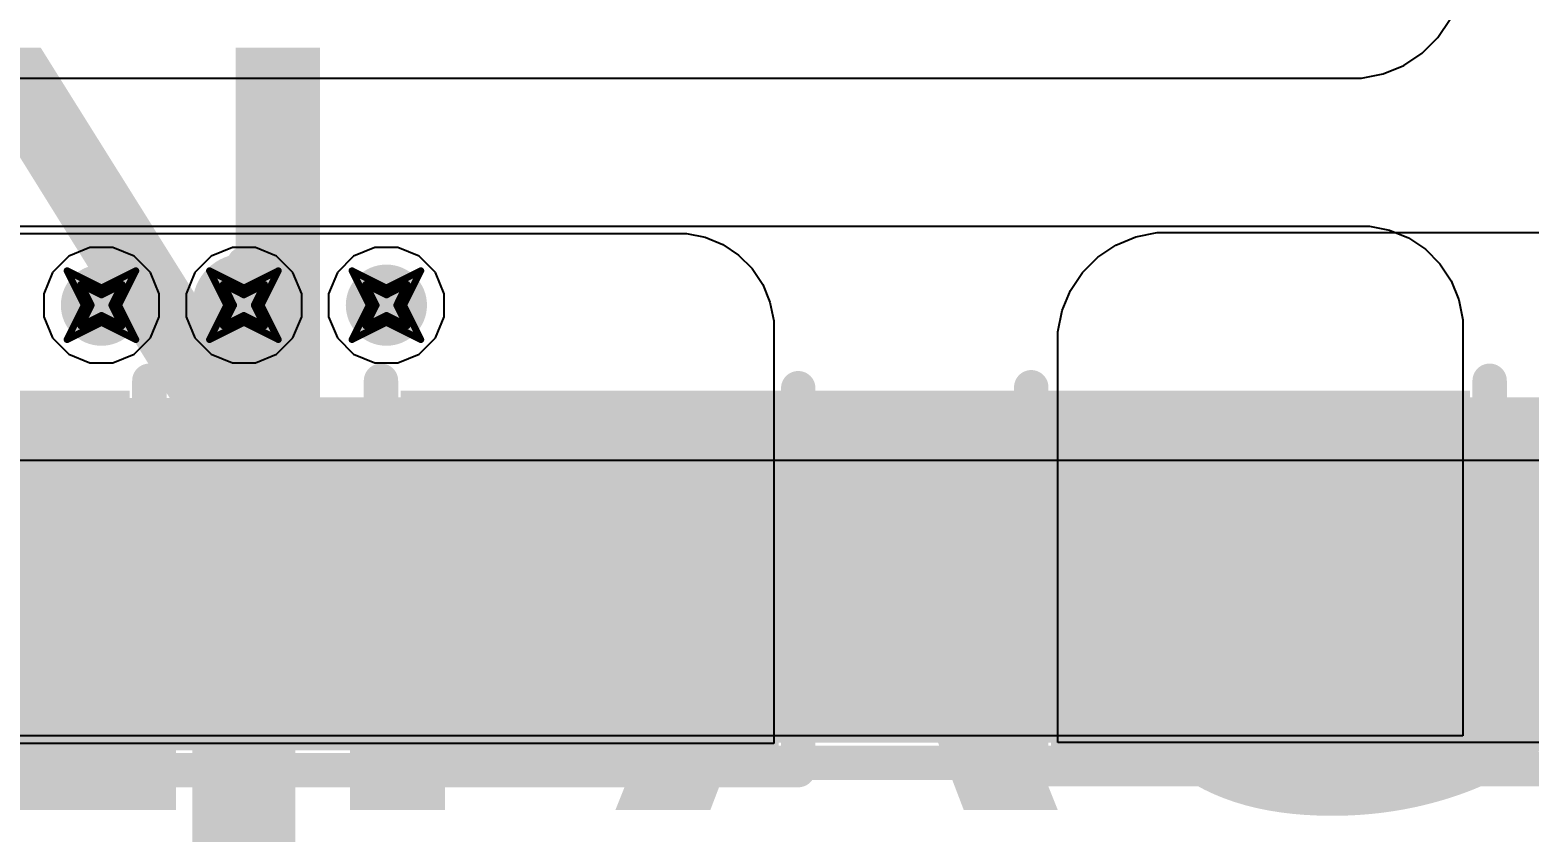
# Model space of a CAD drawing. Header units: inches. Extents: x -2 to 5376, y -4 to 5426.
# Drawn here: x 21.5 to 32.58, y 42.79 to 48.72 of the extents above; entities that cross this region are included whole.
import ezdxf

# ---------------------------------------------------------------- set-up
doc = ezdxf.new("R2010")
doc.units = ezdxf.units.IN
for name, color, linetype in [('Bottom Layer', 5, 'Continuous'), ('Bottom Overlay', 54, 'Continuous'), ('Bottom Paste', 16, 'Continuous'), ('Bottom Solder', 6, 'Continuous'), ('Drill Drawing', 1, 'Continuous'), ('Layer 1', 16, 'Continuous'), ('Layer 2', 76, 'Continuous'), ('Top Layer', 1, 'Continuous'), ('Top Overlay', 2, 'Continuous'), ('Top Paste', 8, 'Continuous'), ('Top Solder', 216, 'Continuous'), ('Via Holes', 16, 'Continuous')]:
    doc.layers.add(name, color=color, linetype=linetype)
doc.styles.add('Arial Black', font='', dxfattribs={"height": 0.2})
doc.styles.get('Arial Black').set_extended_font_data('Arial Black')

# ---------------------------------------------------------------- blocks, each defined once
blk = doc.blocks.new('R___2030_59')
at = {"layer": 'Top Layer'}
for points in [[(-4.25, -3.9), (-4.25, 3.9), (-1.75, 3.9), (-1.75, -3.9)], [(1.75, -3.9), (1.75, 3.9), (4.25, 3.9), (4.25, -3.9)]]:
    blk.add_hatch(color=1, dxfattribs=at).paths.add_polyline_path(points)
at = {"layer": 'Top Paste'}
for points in [[(-4.25, -3.9), (-4.25, 3.9), (-1.75, 3.9), (-1.75, -3.9)], [(1.75, -3.9), (1.75, 3.9), (4.25, 3.9), (4.25, -3.9)]]:
    blk.add_hatch(color=8, dxfattribs=at).paths.add_polyline_path(points)
at = {"layer": 'Top Solder'}
for points in [[(-4.301, -3.951), (-4.301, 3.951), (-1.699, 3.951), (-1.699, -3.951)], [(1.699, -3.951), (1.699, 3.951), (4.301, 3.951), (4.301, -3.951)]]:
    blk.add_hatch(color=216, dxfattribs=at).paths.add_polyline_path(points)
at = {"layer": 'Top Overlay'}
for points in [[(-4.448, 4.097, 0.254, 0.254, 0), (-4.448, -4.097, 0.254, 0.254, 0)], [(-4.448, 4.097, 0.254, 0.254, 0), (-1.626, 4.097, 0.254, 0.254, 0)], [(4.448, 4.097, 0.254, 0.254, 0), (1.626, 4.097, 0.254, 0.254, 0)], [(4.448, 4.097, 0.254, 0.254, 0), (4.448, -4.097, 0.254, 0.254, 0)], [(-4.448, -4.097, 0.254, 0.254, 0), (-1.626, -4.097, 0.254, 0.254, 0)], [(4.448, -4.097, 0.254, 0.254, 0), (1.626, -4.097, 0.254, 0.254, 0)]]:
    blk.add_lwpolyline(points, format="xyseb", dxfattribs=at)
for points in [[(-4.511, 4.097, 0.127, 0.127, 1), (-4.384, 4.097, 0.127, 0.127, 1)], [(-4.511, 4.097, 0.127, 0.127, 1), (-4.384, 4.097, 0.127, 0.127, 1)], [(-1.689, 4.097, 0.127, 0.127, 1), (-1.562, 4.097, 0.127, 0.127, 1)], [(1.562, 4.097, 0.127, 0.127, 1), (1.689, 4.097, 0.127, 0.127, 1)], [(4.384, 4.097, 0.127, 0.127, 1), (4.511, 4.097, 0.127, 0.127, 1)], [(4.384, 4.097, 0.127, 0.127, 1), (4.511, 4.097, 0.127, 0.127, 1)], [(-4.511, -4.097, 0.127, 0.127, 1), (-4.384, -4.097, 0.127, 0.127, 1)], [(-4.511, -4.097, 0.127, 0.127, 1), (-4.384, -4.097, 0.127, 0.127, 1)], [(-1.689, -4.097, 0.127, 0.127, 1), (-1.562, -4.097, 0.127, 0.127, 1)], [(1.562, -4.097, 0.127, 0.127, 1), (1.689, -4.097, 0.127, 0.127, 1)], [(4.384, -4.097, 0.127, 0.127, 1), (4.511, -4.097, 0.127, 0.127, 1)], [(4.384, -4.097, 0.127, 0.127, 1), (4.511, -4.097, 0.127, 0.127, 1)]]:
    blk.add_lwpolyline(points, format="xyseb", close=True, dxfattribs=at)
blk = doc.blocks.new('R___2030_B_73')
at = {"layer": 'Bottom Layer'}
for points in [[(-1.75, 3.9), (-1.75, -3.9), (-4.25, -3.9), (-4.25, 3.9)], [(4.25, 3.9), (4.25, -3.9), (1.75, -3.9), (1.75, 3.9)]]:
    blk.add_hatch(color=5, dxfattribs=at).paths.add_polyline_path(points)
at = {"layer": 'Bottom Paste'}
for points in [[(-1.75, 3.9), (-1.75, -3.9), (-4.25, -3.9), (-4.25, 3.9)], [(4.25, 3.9), (4.25, -3.9), (1.75, -3.9), (1.75, 3.9)]]:
    blk.add_hatch(color=16, dxfattribs=at).paths.add_polyline_path(points)
at = {"layer": 'Bottom Solder'}
for points in [[(-1.699, 3.951), (-1.699, -3.951), (-4.301, -3.951), (-4.301, 3.951)], [(4.301, 3.951), (4.301, -3.951), (1.699, -3.951), (1.699, 3.951)]]:
    blk.add_hatch(color=6, dxfattribs=at).paths.add_polyline_path(points)
at = {"layer": 'Bottom Overlay'}
for points in [[(-4.448, 4.097, 0.254, 0.254, 0), (-1.626, 4.097, 0.254, 0.254, 0)], [(-4.448, 4.097, 0.254, 0.254, 0), (-4.448, -4.097, 0.254, 0.254, 0)], [(1.626, 4.097, 0.254, 0.254, 0), (4.448, 4.097, 0.254, 0.254, 0)], [(4.448, 4.097, 0.254, 0.254, 0), (4.448, -4.097, 0.254, 0.254, 0)], [(-1.626, -4.097, 0.254, 0.254, 0), (-4.448, -4.097, 0.254, 0.254, 0)], [(1.626, -4.097, 0.254, 0.254, 0), (4.448, -4.097, 0.254, 0.254, 0)]]:
    blk.add_lwpolyline(points, format="xyseb", dxfattribs=at)
for points in [[(-4.511, 4.097, 0.127, 0.127, 1), (-4.384, 4.097, 0.127, 0.127, 1)], [(-4.511, 4.097, 0.127, 0.127, 1), (-4.384, 4.097, 0.127, 0.127, 1)], [(-1.689, 4.097, 0.127, 0.127, 1), (-1.562, 4.097, 0.127, 0.127, 1)], [(1.562, 4.097, 0.127, 0.127, 1), (1.689, 4.097, 0.127, 0.127, 1)], [(4.384, 4.097, 0.127, 0.127, 1), (4.511, 4.097, 0.127, 0.127, 1)], [(4.384, 4.097, 0.127, 0.127, 1), (4.511, 4.097, 0.127, 0.127, 1)], [(-4.511, -4.097, 0.127, 0.127, 1), (-4.384, -4.097, 0.127, 0.127, 1)], [(-4.511, -4.097, 0.127, 0.127, 1), (-4.384, -4.097, 0.127, 0.127, 1)], [(-1.689, -4.097, 0.127, 0.127, 1), (-1.562, -4.097, 0.127, 0.127, 1)], [(1.562, -4.097, 0.127, 0.127, 1), (1.689, -4.097, 0.127, 0.127, 1)], [(4.384, -4.097, 0.127, 0.127, 1), (4.511, -4.097, 0.127, 0.127, 1)], [(4.384, -4.097, 0.127, 0.127, 1), (4.511, -4.097, 0.127, 0.127, 1)]]:
    blk.add_lwpolyline(points, format="xyseb", close=True, dxfattribs=at)
blk = doc.blocks.new('R___2030_75')
at = {"layer": 'Top Layer'}
for points in [[(-4.25, -3.9), (-4.25, 3.9), (-1.75, 3.9), (-1.75, -3.9)], [(1.75, -3.9), (1.75, 3.9), (4.25, 3.9), (4.25, -3.9)]]:
    blk.add_hatch(color=1, dxfattribs=at).paths.add_polyline_path(points)
at = {"layer": 'Top Paste'}
for points in [[(-4.25, -3.9), (-4.25, 3.9), (-1.75, 3.9), (-1.75, -3.9)], [(1.75, -3.9), (1.75, 3.9), (4.25, 3.9), (4.25, -3.9)]]:
    blk.add_hatch(color=8, dxfattribs=at).paths.add_polyline_path(points)
at = {"layer": 'Top Solder'}
for points in [[(-4.301, -3.951), (-4.301, 3.951), (-1.699, 3.951), (-1.699, -3.951)], [(1.699, -3.951), (1.699, 3.951), (4.301, 3.951), (4.301, -3.951)]]:
    blk.add_hatch(color=216, dxfattribs=at).paths.add_polyline_path(points)
at = {"layer": 'Top Overlay'}
for points in [[(-4.448, 4.097, 0.254, 0.254, 0), (-4.448, -4.097, 0.254, 0.254, 0)], [(-4.448, 4.097, 0.254, 0.254, 0), (-1.626, 4.097, 0.254, 0.254, 0)], [(4.448, 4.097, 0.254, 0.254, 0), (1.626, 4.097, 0.254, 0.254, 0)], [(4.448, 4.097, 0.254, 0.254, 0), (4.448, -4.097, 0.254, 0.254, 0)], [(-4.448, -4.097, 0.254, 0.254, 0), (-1.626, -4.097, 0.254, 0.254, 0)], [(1.626, -4.097, 0.254, 0.254, 0), (4.448, -4.097, 0.254, 0.254, 0)]]:
    blk.add_lwpolyline(points, format="xyseb", dxfattribs=at)
for points in [[(-4.511, 4.097, 0.127, 0.127, 1), (-4.384, 4.097, 0.127, 0.127, 1)], [(-4.511, 4.097, 0.127, 0.127, 1), (-4.384, 4.097, 0.127, 0.127, 1)], [(-1.689, 4.097, 0.127, 0.127, 1), (-1.562, 4.097, 0.127, 0.127, 1)], [(1.562, 4.097, 0.127, 0.127, 1), (1.689, 4.097, 0.127, 0.127, 1)], [(4.384, 4.097, 0.127, 0.127, 1), (4.511, 4.097, 0.127, 0.127, 1)], [(4.384, 4.097, 0.127, 0.127, 1), (4.511, 4.097, 0.127, 0.127, 1)], [(-4.511, -4.097, 0.127, 0.127, 1), (-4.384, -4.097, 0.127, 0.127, 1)], [(-4.511, -4.097, 0.127, 0.127, 1), (-4.384, -4.097, 0.127, 0.127, 1)], [(-1.689, -4.097, 0.127, 0.127, 1), (-1.562, -4.097, 0.127, 0.127, 1)], [(1.562, -4.097, 0.127, 0.127, 1), (1.689, -4.097, 0.127, 0.127, 1)], [(4.384, -4.097, 0.127, 0.127, 1), (4.511, -4.097, 0.127, 0.127, 1)], [(4.384, -4.097, 0.127, 0.127, 1), (4.511, -4.097, 0.127, 0.127, 1)]]:
    blk.add_lwpolyline(points, format="xyseb", close=True, dxfattribs=at)
blk = doc.blocks.new('R___2030_B_78')
at = {"layer": 'Bottom Layer'}
for points in [[(-1.75, 3.9), (-1.75, -3.9), (-4.25, -3.9), (-4.25, 3.9)], [(4.25, 3.9), (4.25, -3.9), (1.75, -3.9), (1.75, 3.9)]]:
    blk.add_hatch(color=5, dxfattribs=at).paths.add_polyline_path(points)
at = {"layer": 'Bottom Paste'}
for points in [[(-1.75, 3.9), (-1.75, -3.9), (-4.25, -3.9), (-4.25, 3.9)], [(4.25, 3.9), (4.25, -3.9), (1.75, -3.9), (1.75, 3.9)]]:
    blk.add_hatch(color=16, dxfattribs=at).paths.add_polyline_path(points)
at = {"layer": 'Bottom Solder'}
for points in [[(-1.699, 3.951), (-1.699, -3.951), (-4.301, -3.951), (-4.301, 3.951)], [(4.301, 3.951), (4.301, -3.951), (1.699, -3.951), (1.699, 3.951)]]:
    blk.add_hatch(color=6, dxfattribs=at).paths.add_polyline_path(points)
at = {"layer": 'Bottom Overlay'}
for points in [[(-4.448, 4.097, 0.254, 0.254, 0), (-1.626, 4.097, 0.254, 0.254, 0)], [(-4.448, 4.097, 0.254, 0.254, 0), (-4.448, -4.097, 0.254, 0.254, 0)], [(4.448, 4.097, 0.254, 0.254, 0), (1.626, 4.097, 0.254, 0.254, 0)], [(4.448, 4.097, 0.254, 0.254, 0), (4.448, -4.097, 0.254, 0.254, 0)], [(-4.448, -4.097, 0.254, 0.254, 0), (-1.626, -4.097, 0.254, 0.254, 0)], [(1.626, -4.097, 0.254, 0.254, 0), (4.448, -4.097, 0.254, 0.254, 0)]]:
    blk.add_lwpolyline(points, format="xyseb", dxfattribs=at)
for points in [[(-4.511, 4.097, 0.127, 0.127, 1), (-4.384, 4.097, 0.127, 0.127, 1)], [(-4.511, 4.097, 0.127, 0.127, 1), (-4.384, 4.097, 0.127, 0.127, 1)], [(-1.689, 4.097, 0.127, 0.127, 1), (-1.562, 4.097, 0.127, 0.127, 1)], [(1.562, 4.097, 0.127, 0.127, 1), (1.689, 4.097, 0.127, 0.127, 1)], [(4.384, 4.097, 0.127, 0.127, 1), (4.511, 4.097, 0.127, 0.127, 1)], [(4.384, 4.097, 0.127, 0.127, 1), (4.511, 4.097, 0.127, 0.127, 1)], [(-4.511, -4.097, 0.127, 0.127, 1), (-4.384, -4.097, 0.127, 0.127, 1)], [(-4.511, -4.097, 0.127, 0.127, 1), (-4.384, -4.097, 0.127, 0.127, 1)], [(-1.689, -4.097, 0.127, 0.127, 1), (-1.562, -4.097, 0.127, 0.127, 1)], [(1.562, -4.097, 0.127, 0.127, 1), (1.689, -4.097, 0.127, 0.127, 1)], [(4.384, -4.097, 0.127, 0.127, 1), (4.511, -4.097, 0.127, 0.127, 1)], [(4.384, -4.097, 0.127, 0.127, 1), (4.511, -4.097, 0.127, 0.127, 1)]]:
    blk.add_lwpolyline(points, format="xyseb", close=True, dxfattribs=at)

msp = doc.modelspace()

# ---------------------------------------------------------------- hatches: boundary and pattern name
at = {"layer": 'Bottom Layer'}
h = msp.add_hatch(color=5, dxfattribs=at)
edge = h.paths.add_edge_path()
edge.add_arc((22.031, 46.685), 0.3, 0, 360)
h = msp.add_hatch(color=5, dxfattribs=at)
edge = h.paths.add_edge_path()
edge.add_arc((23.084, 46.685), 0.3, 0, 360)
h = msp.add_hatch(color=5, dxfattribs=at)
edge = h.paths.add_edge_path()
edge.add_arc((24.137, 46.685), 0.3, 0, 360)
at = {"layer": 'Layer 1'}
h = msp.add_hatch(color=16, dxfattribs=at)
edge = h.paths.add_edge_path()
edge.add_arc((22.031, 46.685), 0.3, 0, 360)
h = msp.add_hatch(color=16, dxfattribs=at)
edge = h.paths.add_edge_path()
edge.add_arc((23.084, 46.685), 0.3, 0, 360)
h = msp.add_hatch(color=16, dxfattribs=at)
edge = h.paths.add_edge_path()
edge.add_arc((24.137, 46.685), 0.3, 0, 360)
at = {"layer": 'Layer 2'}
h = msp.add_hatch(color=76, dxfattribs=at)
edge = h.paths.add_edge_path()
edge.add_arc((22.031, 46.685), 0.3, 0, 360)
h = msp.add_hatch(color=76, dxfattribs=at)
edge = h.paths.add_edge_path()
edge.add_arc((23.084, 46.685), 0.3, 0, 360)
h = msp.add_hatch(color=76, dxfattribs=at)
edge = h.paths.add_edge_path()
edge.add_arc((24.137, 46.685), 0.3, 0, 360)
at = {"layer": 'Top Layer'}
h = msp.add_hatch(color=1, dxfattribs=at)
edge = h.paths.add_edge_path()
edge.add_arc((22.031, 46.685), 0.3, 0, 360)
h = msp.add_hatch(color=1, dxfattribs=at)
edge = h.paths.add_edge_path()
edge.add_arc((23.084, 46.685), 0.3, 0, 360)
h = msp.add_hatch(color=1, dxfattribs=at)
edge = h.paths.add_edge_path()
edge.add_arc((24.137, 46.685), 0.3, 0, 360)
at = {"layer": 'Via Holes'}
h = msp.add_hatch(color=7, dxfattribs=at)
edge = h.paths.add_edge_path()
edge.add_arc((22.031, 46.685), 0.15, 0, 360)
h = msp.add_hatch(color=7, dxfattribs=at)
edge = h.paths.add_edge_path()
edge.add_arc((23.084, 46.685), 0.15, 0, 360)
h = msp.add_hatch(color=7, dxfattribs=at)
edge = h.paths.add_edge_path()
edge.add_arc((24.137, 46.685), 0.15, 0, 360)

# ---------------------------------------------------------------- linework, layer by layer
at = {"layer": 'Bottom Layer'}
for p, q in [((31.908, 48.663), (31.999, 48.799)), ((31.793, 48.547), (31.908, 48.663)), ((31.656, 48.456), (31.793, 48.547)), ((31.505, 48.394), (31.656, 48.456)), ((14.453, 48.362), (31.263, 48.362)), ((31.263, 48.362), (31.345, 48.362)), ((31.345, 48.362), (31.505, 48.394)), ((14.453, 47.269), (31.326, 47.269)), ((31.326, 47.269), (31.402, 47.269)), ((31.402, 47.269), (31.55, 47.24)), ((31.55, 47.24), (31.69, 47.182)), ((31.69, 47.182), (31.816, 47.098)), ((31.816, 47.098), (31.923, 46.991)), ((31.923, 46.991), (32.007, 46.865)), ((32.007, 46.865), (32.064, 46.725)), ((32.064, 46.725), (32.094, 46.577)), ((32.094, 46.577), (32.094, 46.501)), ((32.094, 46.501), (32.094, 46.501)), ((32.094, 46.501), (32.094, 43.502)), ((22.413, 43.502), (13.64, 43.502)), ((32.094, 43.502), (22.413, 43.502))]:
    msp.add_line(p, q, dxfattribs=at)
for points in [[(23.084, 46.685, 0.254, 0.254, 0), (23.084, 46.99, 0.254, 0.254, 0)], [(23.084, 44.752, 0.254, 0.254, 0), (23.084, 46.685, 0.254, 0.254, 0)], [(18.288, 44.752, 0.254, 0.254, 0), (23.084, 44.752, 0.254, 0.254, 0)], [(23.084, 44.752, 0.254, 0.254, 0), (28.194, 44.752, 0.254, 0.254, 0)], [(28.194, 44.752, 0.254, 0.254, 0), (28.194, 44.752, 0.254, 0.254, 0)], [(28.194, 44.752, 0.254, 0.254, -0.414214), (29.117, 43.829, 0.254, 0.254, 0)]]:
    msp.add_lwpolyline(points, format="xyseb", dxfattribs=at)
for points in [[(23.021, 46.99, 0.127, 0.127, 1), (23.148, 46.99, 0.127, 0.127, 1)], [(23.021, 46.685, 0.127, 0.127, 1), (23.148, 46.685, 0.127, 0.127, 1)], [(23.021, 46.685, 0.127, 0.127, 1), (23.148, 46.685, 0.127, 0.127, 1)], [(23.021, 44.752, 0.127, 0.127, 1), (23.148, 44.752, 0.127, 0.127, 1)], [(23.021, 44.752, 0.127, 0.127, 1), (23.148, 44.752, 0.127, 0.127, 1)], [(23.021, 44.752, 0.127, 0.127, 1), (23.148, 44.752, 0.127, 0.127, 1)], [(28.131, 44.752, 0.127, 0.127, 1), (28.258, 44.752, 0.127, 0.127, 1)], [(28.131, 44.752, 0.127, 0.127, 1), (28.258, 44.752, 0.127, 0.127, 1)], [(28.131, 44.752, 0.127, 0.127, 1), (28.258, 44.752, 0.127, 0.127, 1)], [(28.131, 44.752, 0.127, 0.127, 1), (28.258, 44.752, 0.127, 0.127, 1)], [(29.054, 43.829, 0.127, 0.127, 1), (29.181, 43.829, 0.127, 0.127, 1)]]:
    msp.add_lwpolyline(points, format="xyseb", close=True, dxfattribs=at)
at = {"layer": 'Drill Drawing'}
for points in [[(21.777, 46.939, 0.0508, 0.0508, 0), (22.031, 46.812, 0.0508, 0.0508, 0)], [(21.777, 46.939, 0.0508, 0.0508, 0), (21.904, 46.685, 0.0508, 0.0508, 0)], [(22.031, 46.812, 0.0508, 0.0508, 0), (22.285, 46.939, 0.0508, 0.0508, 0)], [(22.158, 46.685, 0.0508, 0.0508, 0), (22.285, 46.939, 0.0508, 0.0508, 0)], [(22.83, 46.939, 0.0508, 0.0508, 0), (23.084, 46.812, 0.0508, 0.0508, 0)], [(22.83, 46.939, 0.0508, 0.0508, 0), (22.957, 46.685, 0.0508, 0.0508, 0)], [(23.084, 46.812, 0.0508, 0.0508, 0), (23.338, 46.939, 0.0508, 0.0508, 0)], [(23.211, 46.685, 0.0508, 0.0508, 0), (23.338, 46.939, 0.0508, 0.0508, 0)], [(23.883, 46.939, 0.0508, 0.0508, 0), (24.137, 46.812, 0.0508, 0.0508, 0)], [(23.883, 46.939, 0.0508, 0.0508, 0), (24.01, 46.685, 0.0508, 0.0508, 0)], [(24.137, 46.812, 0.0508, 0.0508, 0), (24.391, 46.939, 0.0508, 0.0508, 0)], [(24.264, 46.685, 0.0508, 0.0508, 0), (24.391, 46.939, 0.0508, 0.0508, 0)], [(21.879, 46.838, 0.0508, 0.0508, 0), (22.031, 46.761, 0.0508, 0.0508, 0)], [(21.879, 46.838, 0.0508, 0.0508, 0), (21.955, 46.685, 0.0508, 0.0508, 0)], [(22.031, 46.761, 0.0508, 0.0508, 0), (22.184, 46.838, 0.0508, 0.0508, 0)], [(22.107, 46.685, 0.0508, 0.0508, 0), (22.184, 46.838, 0.0508, 0.0508, 0)], [(22.932, 46.838, 0.0508, 0.0508, 0), (23.084, 46.761, 0.0508, 0.0508, 0)], [(22.932, 46.838, 0.0508, 0.0508, 0), (23.008, 46.685, 0.0508, 0.0508, 0)], [(23.084, 46.761, 0.0508, 0.0508, 0), (23.237, 46.838, 0.0508, 0.0508, 0)], [(23.16, 46.685, 0.0508, 0.0508, 0), (23.237, 46.838, 0.0508, 0.0508, 0)], [(23.985, 46.838, 0.0508, 0.0508, 0), (24.137, 46.761, 0.0508, 0.0508, 0)], [(23.985, 46.838, 0.0508, 0.0508, 0), (24.061, 46.685, 0.0508, 0.0508, 0)], [(24.137, 46.761, 0.0508, 0.0508, 0), (24.289, 46.838, 0.0508, 0.0508, 0)], [(24.213, 46.685, 0.0508, 0.0508, 0), (24.289, 46.838, 0.0508, 0.0508, 0)], [(21.777, 46.431, 0.0508, 0.0508, 0), (21.904, 46.685, 0.0508, 0.0508, 0)], [(21.879, 46.533, 0.0508, 0.0508, 0), (21.955, 46.685, 0.0508, 0.0508, 0)], [(22.107, 46.685, 0.0508, 0.0508, 0), (22.184, 46.533, 0.0508, 0.0508, 0)], [(22.158, 46.685, 0.0508, 0.0508, 0), (22.285, 46.431, 0.0508, 0.0508, 0)], [(22.83, 46.431, 0.0508, 0.0508, 0), (22.957, 46.685, 0.0508, 0.0508, 0)], [(22.932, 46.533, 0.0508, 0.0508, 0), (23.008, 46.685, 0.0508, 0.0508, 0)], [(23.16, 46.685, 0.0508, 0.0508, 0), (23.237, 46.533, 0.0508, 0.0508, 0)], [(23.211, 46.685, 0.0508, 0.0508, 0), (23.338, 46.431, 0.0508, 0.0508, 0)], [(23.883, 46.431, 0.0508, 0.0508, 0), (24.01, 46.685, 0.0508, 0.0508, 0)], [(23.985, 46.533, 0.0508, 0.0508, 0), (24.061, 46.685, 0.0508, 0.0508, 0)], [(24.213, 46.685, 0.0508, 0.0508, 0), (24.289, 46.533, 0.0508, 0.0508, 0)], [(24.264, 46.685, 0.0508, 0.0508, 0), (24.391, 46.431, 0.0508, 0.0508, 0)], [(21.777, 46.431, 0.0508, 0.0508, 0), (22.031, 46.558, 0.0508, 0.0508, 0)], [(21.879, 46.533, 0.0508, 0.0508, 0), (22.031, 46.609, 0.0508, 0.0508, 0)], [(22.031, 46.609, 0.0508, 0.0508, 0), (22.184, 46.533, 0.0508, 0.0508, 0)], [(22.031, 46.558, 0.0508, 0.0508, 0), (22.285, 46.431, 0.0508, 0.0508, 0)], [(22.83, 46.431, 0.0508, 0.0508, 0), (23.084, 46.558, 0.0508, 0.0508, 0)], [(22.932, 46.533, 0.0508, 0.0508, 0), (23.084, 46.609, 0.0508, 0.0508, 0)], [(23.084, 46.609, 0.0508, 0.0508, 0), (23.237, 46.533, 0.0508, 0.0508, 0)], [(23.084, 46.558, 0.0508, 0.0508, 0), (23.338, 46.431, 0.0508, 0.0508, 0)], [(23.883, 46.431, 0.0508, 0.0508, 0), (24.137, 46.558, 0.0508, 0.0508, 0)], [(23.985, 46.533, 0.0508, 0.0508, 0), (24.137, 46.609, 0.0508, 0.0508, 0)], [(24.137, 46.609, 0.0508, 0.0508, 0), (24.289, 46.533, 0.0508, 0.0508, 0)], [(24.137, 46.558, 0.0508, 0.0508, 0), (24.391, 46.431, 0.0508, 0.0508, 0)]]:
    msp.add_lwpolyline(points, format="xyseb", dxfattribs=at)
for points in [[(21.764, 46.939, 0.0254, 0.0254, 1), (21.79, 46.939, 0.0254, 0.0254, 1)], [(21.764, 46.939, 0.0254, 0.0254, 1), (21.79, 46.939, 0.0254, 0.0254, 1)], [(22.272, 46.939, 0.0254, 0.0254, 1), (22.298, 46.939, 0.0254, 0.0254, 1)], [(22.272, 46.939, 0.0254, 0.0254, 1), (22.298, 46.939, 0.0254, 0.0254, 1)], [(22.817, 46.939, 0.0254, 0.0254, 1), (22.843, 46.939, 0.0254, 0.0254, 1)], [(22.817, 46.939, 0.0254, 0.0254, 1), (22.843, 46.939, 0.0254, 0.0254, 1)], [(23.325, 46.939, 0.0254, 0.0254, 1), (23.351, 46.939, 0.0254, 0.0254, 1)], [(23.325, 46.939, 0.0254, 0.0254, 1), (23.351, 46.939, 0.0254, 0.0254, 1)], [(23.87, 46.939, 0.0254, 0.0254, 1), (23.896, 46.939, 0.0254, 0.0254, 1)], [(23.87, 46.939, 0.0254, 0.0254, 1), (23.896, 46.939, 0.0254, 0.0254, 1)], [(24.378, 46.939, 0.0254, 0.0254, 1), (24.404, 46.939, 0.0254, 0.0254, 1)], [(24.378, 46.939, 0.0254, 0.0254, 1), (24.404, 46.939, 0.0254, 0.0254, 1)], [(21.866, 46.838, 0.0254, 0.0254, 1), (21.891, 46.838, 0.0254, 0.0254, 1)], [(21.866, 46.838, 0.0254, 0.0254, 1), (21.891, 46.838, 0.0254, 0.0254, 1)], [(22.018, 46.812, 0.0254, 0.0254, 1), (22.044, 46.812, 0.0254, 0.0254, 1)], [(22.018, 46.812, 0.0254, 0.0254, 1), (22.044, 46.812, 0.0254, 0.0254, 1)], [(22.018, 46.761, 0.0254, 0.0254, 1), (22.044, 46.761, 0.0254, 0.0254, 1)], [(22.018, 46.761, 0.0254, 0.0254, 1), (22.044, 46.761, 0.0254, 0.0254, 1)], [(22.171, 46.838, 0.0254, 0.0254, 1), (22.196, 46.838, 0.0254, 0.0254, 1)], [(22.171, 46.838, 0.0254, 0.0254, 1), (22.196, 46.838, 0.0254, 0.0254, 1)], [(22.919, 46.838, 0.0254, 0.0254, 1), (22.944, 46.838, 0.0254, 0.0254, 1)], [(22.919, 46.838, 0.0254, 0.0254, 1), (22.944, 46.838, 0.0254, 0.0254, 1)], [(23.071, 46.812, 0.0254, 0.0254, 1), (23.097, 46.812, 0.0254, 0.0254, 1)], [(23.071, 46.812, 0.0254, 0.0254, 1), (23.097, 46.812, 0.0254, 0.0254, 1)], [(23.071, 46.761, 0.0254, 0.0254, 1), (23.097, 46.761, 0.0254, 0.0254, 1)], [(23.071, 46.761, 0.0254, 0.0254, 1), (23.097, 46.761, 0.0254, 0.0254, 1)], [(23.224, 46.838, 0.0254, 0.0254, 1), (23.249, 46.838, 0.0254, 0.0254, 1)], [(23.224, 46.838, 0.0254, 0.0254, 1), (23.249, 46.838, 0.0254, 0.0254, 1)], [(23.972, 46.838, 0.0254, 0.0254, 1), (23.997, 46.838, 0.0254, 0.0254, 1)], [(23.972, 46.838, 0.0254, 0.0254, 1), (23.997, 46.838, 0.0254, 0.0254, 1)], [(24.124, 46.812, 0.0254, 0.0254, 1), (24.15, 46.812, 0.0254, 0.0254, 1)], [(24.124, 46.812, 0.0254, 0.0254, 1), (24.15, 46.812, 0.0254, 0.0254, 1)], [(24.124, 46.761, 0.0254, 0.0254, 1), (24.15, 46.761, 0.0254, 0.0254, 1)], [(24.124, 46.761, 0.0254, 0.0254, 1), (24.15, 46.761, 0.0254, 0.0254, 1)], [(24.277, 46.838, 0.0254, 0.0254, 1), (24.302, 46.838, 0.0254, 0.0254, 1)], [(24.277, 46.838, 0.0254, 0.0254, 1), (24.302, 46.838, 0.0254, 0.0254, 1)], [(21.891, 46.685, 0.0254, 0.0254, 1), (21.917, 46.685, 0.0254, 0.0254, 1)], [(21.891, 46.685, 0.0254, 0.0254, 1), (21.917, 46.685, 0.0254, 0.0254, 1)], [(21.942, 46.685, 0.0254, 0.0254, 1), (21.968, 46.685, 0.0254, 0.0254, 1)], [(21.942, 46.685, 0.0254, 0.0254, 1), (21.968, 46.685, 0.0254, 0.0254, 1)], [(22.095, 46.685, 0.0254, 0.0254, 1), (22.12, 46.685, 0.0254, 0.0254, 1)], [(22.095, 46.685, 0.0254, 0.0254, 1), (22.12, 46.685, 0.0254, 0.0254, 1)], [(22.145, 46.685, 0.0254, 0.0254, 1), (22.171, 46.685, 0.0254, 0.0254, 1)], [(22.145, 46.685, 0.0254, 0.0254, 1), (22.171, 46.685, 0.0254, 0.0254, 1)], [(22.944, 46.685, 0.0254, 0.0254, 1), (22.97, 46.685, 0.0254, 0.0254, 1)], [(22.944, 46.685, 0.0254, 0.0254, 1), (22.97, 46.685, 0.0254, 0.0254, 1)], [(22.995, 46.685, 0.0254, 0.0254, 1), (23.021, 46.685, 0.0254, 0.0254, 1)], [(22.995, 46.685, 0.0254, 0.0254, 1), (23.021, 46.685, 0.0254, 0.0254, 1)], [(23.148, 46.685, 0.0254, 0.0254, 1), (23.173, 46.685, 0.0254, 0.0254, 1)], [(23.148, 46.685, 0.0254, 0.0254, 1), (23.173, 46.685, 0.0254, 0.0254, 1)], [(23.198, 46.685, 0.0254, 0.0254, 1), (23.224, 46.685, 0.0254, 0.0254, 1)], [(23.198, 46.685, 0.0254, 0.0254, 1), (23.224, 46.685, 0.0254, 0.0254, 1)], [(23.997, 46.685, 0.0254, 0.0254, 1), (24.023, 46.685, 0.0254, 0.0254, 1)], [(23.997, 46.685, 0.0254, 0.0254, 1), (24.023, 46.685, 0.0254, 0.0254, 1)], [(24.048, 46.685, 0.0254, 0.0254, 1), (24.074, 46.685, 0.0254, 0.0254, 1)], [(24.048, 46.685, 0.0254, 0.0254, 1), (24.074, 46.685, 0.0254, 0.0254, 1)], [(24.201, 46.685, 0.0254, 0.0254, 1), (24.226, 46.685, 0.0254, 0.0254, 1)], [(24.201, 46.685, 0.0254, 0.0254, 1), (24.226, 46.685, 0.0254, 0.0254, 1)], [(24.251, 46.685, 0.0254, 0.0254, 1), (24.277, 46.685, 0.0254, 0.0254, 1)], [(24.251, 46.685, 0.0254, 0.0254, 1), (24.277, 46.685, 0.0254, 0.0254, 1)], [(21.866, 46.533, 0.0254, 0.0254, 1), (21.891, 46.533, 0.0254, 0.0254, 1)], [(21.866, 46.533, 0.0254, 0.0254, 1), (21.891, 46.533, 0.0254, 0.0254, 1)], [(22.018, 46.609, 0.0254, 0.0254, 1), (22.044, 46.609, 0.0254, 0.0254, 1)], [(22.018, 46.609, 0.0254, 0.0254, 1), (22.044, 46.609, 0.0254, 0.0254, 1)], [(22.018, 46.558, 0.0254, 0.0254, 1), (22.044, 46.558, 0.0254, 0.0254, 1)], [(22.018, 46.558, 0.0254, 0.0254, 1), (22.044, 46.558, 0.0254, 0.0254, 1)], [(22.171, 46.533, 0.0254, 0.0254, 1), (22.196, 46.533, 0.0254, 0.0254, 1)], [(22.171, 46.533, 0.0254, 0.0254, 1), (22.196, 46.533, 0.0254, 0.0254, 1)], [(22.919, 46.533, 0.0254, 0.0254, 1), (22.944, 46.533, 0.0254, 0.0254, 1)], [(22.919, 46.533, 0.0254, 0.0254, 1), (22.944, 46.533, 0.0254, 0.0254, 1)], [(23.071, 46.609, 0.0254, 0.0254, 1), (23.097, 46.609, 0.0254, 0.0254, 1)], [(23.071, 46.609, 0.0254, 0.0254, 1), (23.097, 46.609, 0.0254, 0.0254, 1)], [(23.071, 46.558, 0.0254, 0.0254, 1), (23.097, 46.558, 0.0254, 0.0254, 1)], [(23.071, 46.558, 0.0254, 0.0254, 1), (23.097, 46.558, 0.0254, 0.0254, 1)], [(23.224, 46.533, 0.0254, 0.0254, 1), (23.249, 46.533, 0.0254, 0.0254, 1)], [(23.224, 46.533, 0.0254, 0.0254, 1), (23.249, 46.533, 0.0254, 0.0254, 1)], [(23.972, 46.533, 0.0254, 0.0254, 1), (23.997, 46.533, 0.0254, 0.0254, 1)], [(23.972, 46.533, 0.0254, 0.0254, 1), (23.997, 46.533, 0.0254, 0.0254, 1)], [(24.124, 46.609, 0.0254, 0.0254, 1), (24.15, 46.609, 0.0254, 0.0254, 1)], [(24.124, 46.609, 0.0254, 0.0254, 1), (24.15, 46.609, 0.0254, 0.0254, 1)], [(24.124, 46.558, 0.0254, 0.0254, 1), (24.15, 46.558, 0.0254, 0.0254, 1)], [(24.124, 46.558, 0.0254, 0.0254, 1), (24.15, 46.558, 0.0254, 0.0254, 1)], [(24.277, 46.533, 0.0254, 0.0254, 1), (24.302, 46.533, 0.0254, 0.0254, 1)], [(24.277, 46.533, 0.0254, 0.0254, 1), (24.302, 46.533, 0.0254, 0.0254, 1)], [(21.764, 46.431, 0.0254, 0.0254, 1), (21.79, 46.431, 0.0254, 0.0254, 1)], [(21.764, 46.431, 0.0254, 0.0254, 1), (21.79, 46.431, 0.0254, 0.0254, 1)], [(22.272, 46.431, 0.0254, 0.0254, 1), (22.298, 46.431, 0.0254, 0.0254, 1)], [(22.272, 46.431, 0.0254, 0.0254, 1), (22.298, 46.431, 0.0254, 0.0254, 1)], [(22.817, 46.431, 0.0254, 0.0254, 1), (22.843, 46.431, 0.0254, 0.0254, 1)], [(22.817, 46.431, 0.0254, 0.0254, 1), (22.843, 46.431, 0.0254, 0.0254, 1)], [(23.325, 46.431, 0.0254, 0.0254, 1), (23.351, 46.431, 0.0254, 0.0254, 1)], [(23.325, 46.431, 0.0254, 0.0254, 1), (23.351, 46.431, 0.0254, 0.0254, 1)], [(23.87, 46.431, 0.0254, 0.0254, 1), (23.896, 46.431, 0.0254, 0.0254, 1)], [(23.87, 46.431, 0.0254, 0.0254, 1), (23.896, 46.431, 0.0254, 0.0254, 1)], [(24.378, 46.431, 0.0254, 0.0254, 1), (24.404, 46.431, 0.0254, 0.0254, 1)], [(24.378, 46.431, 0.0254, 0.0254, 1), (24.404, 46.431, 0.0254, 0.0254, 1)]]:
    msp.add_lwpolyline(points, format="xyseb", close=True, dxfattribs=at)
at = {"layer": 'Layer 1'}
for p, q in [((21.946, 47.112), (21.789, 47.047)), ((22.116, 47.112), (21.946, 47.112)), ((22.273, 47.047), (22.116, 47.112)), ((22.999, 47.112), (22.842, 47.047)), ((23.169, 47.112), (22.999, 47.112)), ((23.326, 47.047), (23.169, 47.112)), ((24.052, 47.112), (23.895, 47.047)), ((24.222, 47.112), (24.052, 47.112)), ((24.379, 47.047), (24.222, 47.112)), ((21.789, 47.047), (21.669, 46.927)), ((22.393, 46.927), (22.273, 47.047)), ((22.842, 47.047), (22.722, 46.927)), ((23.446, 46.927), (23.326, 47.047)), ((23.895, 47.047), (23.775, 46.927)), ((24.499, 46.927), (24.379, 47.047)), ((21.669, 46.927), (21.604, 46.77)), ((22.458, 46.77), (22.393, 46.927)), ((22.722, 46.927), (22.657, 46.77)), ((23.511, 46.77), (23.446, 46.927)), ((23.775, 46.927), (23.71, 46.77)), ((24.564, 46.77), (24.499, 46.927)), ((21.604, 46.77), (21.604, 46.6)), ((22.458, 46.6), (22.458, 46.77)), ((22.657, 46.77), (22.657, 46.6)), ((23.511, 46.6), (23.511, 46.77)), ((23.71, 46.77), (23.71, 46.6)), ((24.564, 46.6), (24.564, 46.77)), ((21.604, 46.6), (21.669, 46.443)), ((22.393, 46.443), (22.458, 46.6)), ((22.657, 46.6), (22.722, 46.443)), ((23.446, 46.443), (23.511, 46.6)), ((23.71, 46.6), (23.775, 46.443)), ((24.499, 46.443), (24.564, 46.6)), ((21.669, 46.443), (21.789, 46.323)), ((22.273, 46.323), (22.393, 46.443)), ((22.722, 46.443), (22.842, 46.323)), ((23.326, 46.323), (23.446, 46.443)), ((23.775, 46.443), (23.895, 46.323)), ((24.379, 46.323), (24.499, 46.443)), ((21.789, 46.323), (21.946, 46.258)), ((22.116, 46.258), (22.273, 46.323)), ((22.842, 46.323), (22.999, 46.258)), ((23.169, 46.258), (23.326, 46.323)), ((23.895, 46.323), (24.052, 46.258)), ((24.222, 46.258), (24.379, 46.323)), ((21.946, 46.258), (22.116, 46.258)), ((22.999, 46.258), (23.169, 46.258)), ((24.052, 46.258), (24.222, 46.258))]:
    msp.add_line(p, q, dxfattribs=at)
at = {"layer": 'Layer 2'}
msp.add_line((18.44, 45.54), (54.176, 45.54), dxfattribs=at)
at = {"layer": 'Top Layer'}
for p, q in [((19.997, 47.214), (26.284, 47.214)), ((26.284, 47.214), (26.355, 47.214)), ((26.355, 47.214), (26.493, 47.187)), ((29.676, 47.19), (29.833, 47.221)), ((29.833, 47.221), (29.913, 47.221)), ((29.913, 47.221), (46.71, 47.221)), ((29.913, 47.221), (29.913, 47.221)), ((29.913, 47.221), (29.913, 47.221)), ((26.493, 47.187), (26.623, 47.133)), ((26.623, 47.133), (26.74, 47.055)), ((29.395, 47.04), (29.528, 47.129)), ((29.528, 47.129), (29.676, 47.19)), ((26.74, 47.055), (26.84, 46.955)), ((29.282, 46.927), (29.395, 47.04)), ((26.84, 46.955), (26.918, 46.838)), ((29.193, 46.794), (29.282, 46.927)), ((26.918, 46.838), (26.972, 46.708)), ((29.131, 46.646), (29.193, 46.794)), ((26.972, 46.708), (27, 46.57)), ((29.1, 46.489), (29.131, 46.646)), ((27, 46.57), (27, 46.499)), ((27, 46.499), (27, 43.447)), ((27, 46.499), (27, 46.499)), ((29.1, 46.409), (29.1, 46.489)), ((29.1, 43.454), (29.1, 46.409)), ((27, 43.447), (19.184, 43.447)), ((36.916, 43.454), (29.1, 43.454))]:
    msp.add_line(p, q, dxfattribs=at)
msp.add_lwpolyline([(23.084, 38.797, 0.762, 0.762, 0), (23.084, 46.685, 0.762, 0.762, 0)], format="xyseb", dxfattribs=at)
msp.add_lwpolyline([(22.894, 46.685, 0.381, 0.381, 1), (23.275, 46.685, 0.381, 0.381, 1)], format="xyseb", close=True, dxfattribs=at)

# ---------------------------------------------------------------- block references
at = {"rotation": 90}
for name, p in [('R___2030_B_78', (18.288, 47.752)), ('R___2030_B_73', (28.194, 47.752)), ('R___2030_75', (23.084, 47.697)), ('R___2030_59', (33, 47.704))]:
    msp.add_blockref(name, p, dxfattribs=at)

# ---------------------------------------------------------------- texts
at = {"layer": 'Top Overlay', "style": 'Arial Black'}
for s, p in [('CAUTION', (1.775, 45.539)), ('HIGH VOLTAGE', (-0.824, 42.955))]:
    msp.add_text(s, height=3.048, rotation=360, dxfattribs=at).set_placement(p)

doc.saveas('drawing.dxf')
